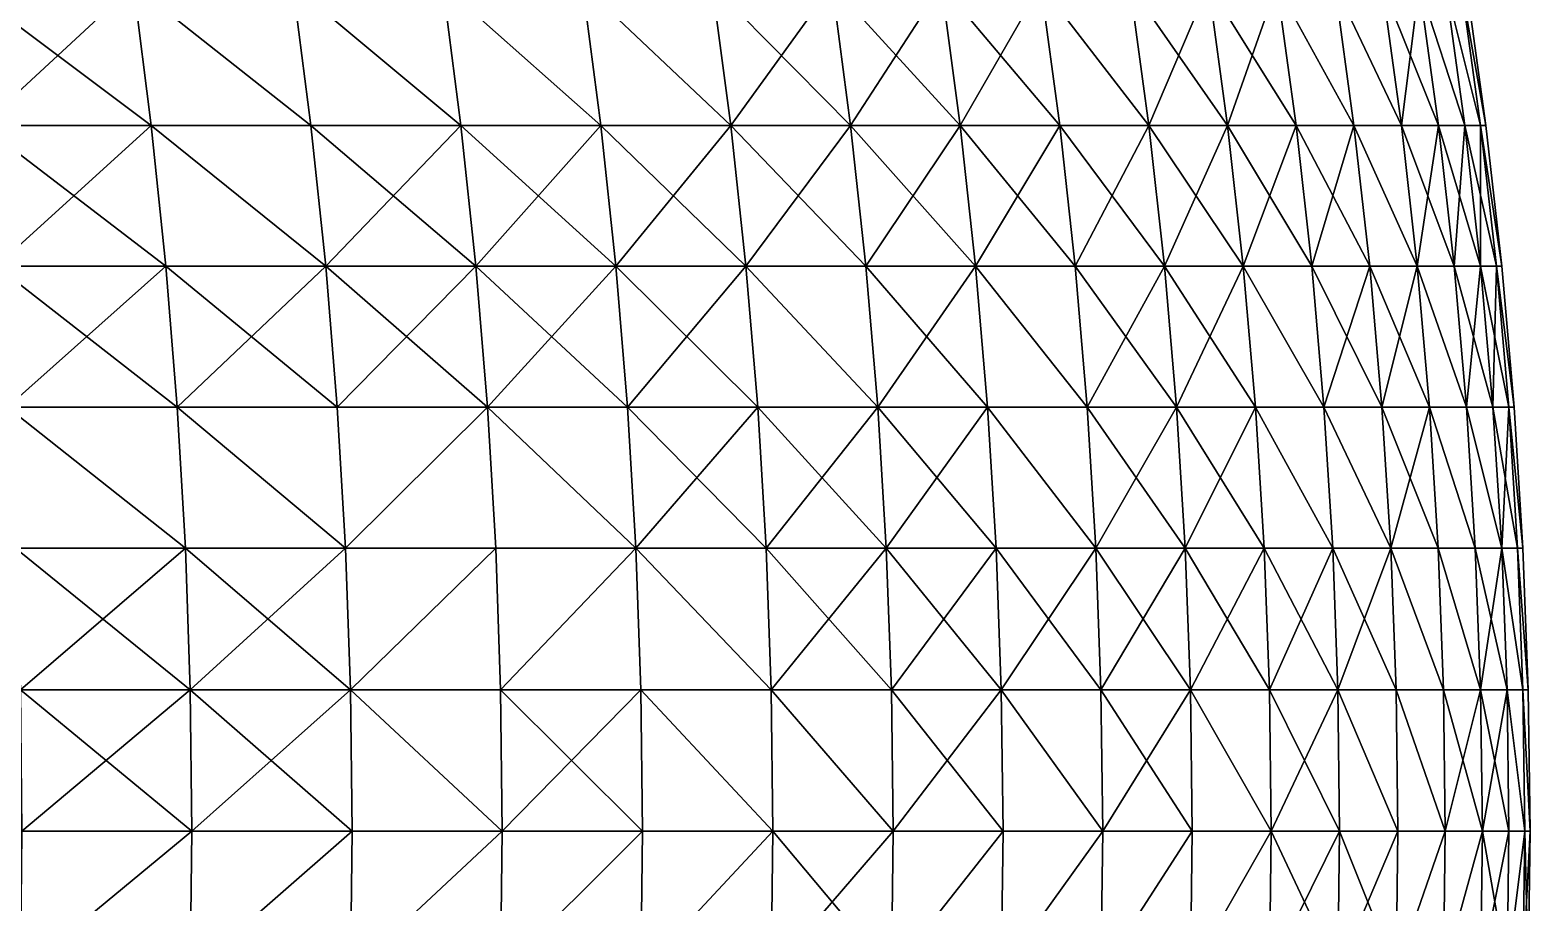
# Model space of a CAD drawing. Header units: millimetres. Extents: x -3250 to 6200, y -3250 to 3250.
# Drawn here: x 5988.7 to 6200, y -10 to 112.9 of the extents above; entities that cross this region are included whole.
import ezdxf

# ---------------------------------------------------------------- set-up
doc = ezdxf.new("R2010")
doc.units = ezdxf.units.MM
doc.header["$MEASUREMENT"] = 0
doc.layers.add('MESH_3D', color=2, linetype='CONTINUOUS')

msp = doc.modelspace()

# ---------------------------------------------------------------- linework, layer by layer
at = {"layer": 'MESH_3D'}
for points in [[(5979.47, 119.23, 1816.59), (6003.31, 119.23, 1871.23), (6005.82, 99.47, 1870.17)], [(5979.47, 119.23, 1816.59), (6005.82, 99.47, 1870.17), (5981.95, 99.47, 1815.46)], [(6003.31, 119.23, 24828.77), (5979.47, 119.23, 24883.41), (5981.95, 99.47, 24884.54)], [(6003.31, 119.23, 24828.77), (5981.95, 99.47, 24884.54), (6005.82, 99.47, 24829.83)], [(6003.31, 119.23, 1871.23), (6025.78, 119.23, 1926.45), (6028.32, 99.47, 1925.45)], [(6003.31, 119.23, 1871.23), (6028.32, 99.47, 1925.45), (6005.82, 99.47, 1870.17)], [(6028.32, 99.47, 24774.55), (6003.31, 119.23, 24828.77), (6005.82, 99.47, 24829.83)], [(6025.78, 119.23, 24773.55), (6003.31, 119.23, 24828.77), (6028.32, 99.47, 24774.55)], [(6025.78, 119.23, 1926.45), (6046.87, 119.23, 1982.21), (6049.43, 99.47, 1981.28)], [(6025.78, 119.23, 1926.45), (6049.43, 99.47, 1981.28), (6028.32, 99.47, 1925.45)], [(6049.43, 99.47, 24718.72), (6025.78, 119.23, 24773.55), (6028.32, 99.47, 24774.55)], [(6046.87, 119.23, 24717.79), (6025.78, 119.23, 24773.55), (6049.43, 99.47, 24718.72)], [(6046.87, 119.23, 1982.21), (6066.56, 119.23, 2038.48), (6069.14, 99.47, 2037.61)], [(6046.87, 119.23, 1982.21), (6069.14, 99.47, 2037.61), (6049.43, 99.47, 1981.28)], [(6069.14, 99.47, 24662.39), (6046.87, 119.23, 24717.79), (6049.43, 99.47, 24718.72)], [(6066.56, 119.23, 24661.52), (6046.87, 119.23, 24717.79), (6069.14, 99.47, 24662.39)], [(6066.56, 119.23, 2038.48), (6084.84, 119.23, 2095.22), (6087.44, 99.47, 2094.42)], [(6066.56, 119.23, 2038.48), (6087.44, 99.47, 2094.42), (6069.14, 99.47, 2037.61)], [(6087.44, 99.47, 24605.58), (6066.56, 119.23, 24661.52), (6069.14, 99.47, 24662.39)], [(6084.84, 119.23, 24604.78), (6066.56, 119.23, 24661.52), (6087.44, 99.47, 24605.58)], [(6084.84, 119.23, 2095.22), (6104.32, 99.47, 2151.66), (6087.44, 99.47, 2094.42)], [(6084.84, 119.23, 2095.22), (6101.7, 119.23, 2152.4), (6104.32, 99.47, 2151.66)], [(6101.7, 119.23, 24547.6), (6084.84, 119.23, 24604.78), (6087.44, 99.47, 24605.58)], [(6101.7, 119.23, 24547.6), (6087.44, 99.47, 24605.58), (6104.32, 99.47, 24548.34)], [(6101.7, 119.23, 2152.4), (6119.77, 99.47, 2209.31), (6104.32, 99.47, 2151.66)], [(6101.7, 119.23, 2152.4), (6117.13, 119.23, 2209.99), (6119.77, 99.47, 2209.31)], [(6117.13, 119.23, 24490.01), (6101.7, 119.23, 24547.6), (6104.32, 99.47, 24548.34)], [(6117.13, 119.23, 24490.01), (6104.32, 99.47, 24548.34), (6119.77, 99.47, 24490.69)], [(6117.13, 119.23, 2209.99), (6131.12, 119.23, 2267.94), (6133.77, 99.47, 2267.33)], [(6117.13, 119.23, 2209.99), (6133.77, 99.47, 2267.33), (6119.77, 99.47, 2209.31)], [(6131.12, 119.23, 24432.06), (6117.13, 119.23, 24490.01), (6119.77, 99.47, 24490.69)], [(6131.12, 119.23, 24432.06), (6119.77, 99.47, 24490.69), (6133.77, 99.47, 24432.67)], [(6131.12, 119.23, 2267.94), (6143.66, 119.23, 2326.22), (6146.33, 99.47, 2325.68)], [(6131.12, 119.23, 2267.94), (6146.33, 99.47, 2325.68), (6133.77, 99.47, 2267.33)], [(6146.33, 99.47, 24374.32), (6131.12, 119.23, 24432.06), (6133.77, 99.47, 24432.67)], [(6143.66, 119.23, 24373.78), (6131.12, 119.23, 24432.06), (6146.33, 99.47, 24374.32)], [(6143.66, 119.23, 2326.22), (6157.42, 99.47, 2384.32), (6146.33, 99.47, 2325.68)], [(6143.66, 119.23, 2326.22), (6154.74, 119.23, 2384.8), (6157.42, 99.47, 2384.32)], [(6154.74, 119.23, 24315.2), (6143.66, 119.23, 24373.78), (6146.33, 99.47, 24374.32)], [(6154.74, 119.23, 24315.2), (6146.33, 99.47, 24374.32), (6157.42, 99.47, 24315.68)], [(6154.74, 119.23, 2384.8), (6167.05, 99.47, 2443.22), (6157.42, 99.47, 2384.32)], [(6154.74, 119.23, 2384.8), (6164.36, 119.23, 2443.63), (6167.05, 99.47, 2443.22)], [(6164.36, 119.23, 24256.37), (6154.74, 119.23, 24315.2), (6157.42, 99.47, 24315.68)], [(6164.36, 119.23, 24256.37), (6157.42, 99.47, 24315.68), (6167.05, 99.47, 24256.78)], [(6164.36, 119.23, 2443.63), (6172.51, 119.23, 2502.69), (6175.21, 99.47, 2502.35)], [(6164.36, 119.23, 2443.63), (6175.21, 99.47, 2502.35), (6167.05, 99.47, 2443.22)], [(6175.21, 99.47, 24197.65), (6164.36, 119.23, 24256.37), (6167.05, 99.47, 24256.78)], [(6172.51, 119.23, 24197.31), (6164.36, 119.23, 24256.37), (6175.21, 99.47, 24197.65)], [(6172.51, 119.23, 2502.69), (6179.18, 119.23, 2561.93), (6181.9, 99.47, 2561.66)], [(6172.51, 119.23, 2502.69), (6181.9, 99.47, 2561.66), (6175.21, 99.47, 2502.35)], [(6181.9, 99.47, 24138.34), (6172.51, 119.23, 24197.31), (6175.21, 99.47, 24197.65)], [(6179.18, 119.23, 24138.07), (6172.51, 119.23, 24197.31), (6181.9, 99.47, 24138.34)], [(6179.18, 119.23, 2561.93), (6184.38, 119.23, 2621.32), (6187.1, 99.47, 2621.11)], [(6179.18, 119.23, 2561.93), (6187.1, 99.47, 2621.11), (6181.9, 99.47, 2561.66)], [(6184.38, 119.23, 24078.68), (6179.18, 119.23, 24138.07), (6181.9, 99.47, 24138.34)], [(6184.38, 119.23, 24078.68), (6181.9, 99.47, 24138.34), (6187.1, 99.47, 24078.89)], [(6184.38, 119.23, 2621.32), (6188.09, 119.23, 2680.82), (6190.82, 99.47, 2680.68)], [(6184.38, 119.23, 2621.32), (6190.82, 99.47, 2680.68), (6187.1, 99.47, 2621.11)], [(6190.82, 99.47, 24019.32), (6184.38, 119.23, 24078.68), (6187.1, 99.47, 24078.89)], [(6188.09, 119.23, 24019.18), (6184.38, 119.23, 24078.68), (6190.82, 99.47, 24019.32)], [(6188.09, 119.23, 2680.82), (6190.32, 119.23, 2740.39), (6193.05, 99.47, 2740.32)], [(6188.09, 119.23, 2680.82), (6193.05, 99.47, 2740.32), (6190.82, 99.47, 2680.68)], [(6193.05, 99.47, 23959.68), (6188.09, 119.23, 24019.18), (6190.82, 99.47, 24019.32)], [(6190.32, 119.23, 23959.61), (6188.09, 119.23, 24019.18), (6193.05, 99.47, 23959.68)], [(6190.32, 119.23, 2740.39), (6193.79, 99.47, 2800), (6193.05, 99.47, 2740.32)], [(6190.32, 119.23, 2740.39), (6191.06, 119.23, 2800), (6193.79, 99.47, 2800)], [(6190.32, 119.23, 23959.61), (6193.79, 99.47, 23900), (6191.06, 119.23, 23900)], [(6190.32, 119.23, 23959.61), (6193.05, 99.47, 23959.68), (6193.79, 99.47, 23900)], [(6193.79, 99.47, 23900), (6193.79, 99.47, 2800), (6191.06, 119.23, 2800)], [(6191.06, 119.23, 23900), (6193.79, 99.47, 23900), (6191.06, 119.23, 2800)], [(5981.95, 99.47, 1815.46), (6005.82, 99.47, 1870.17), (6007.88, 79.65, 1869.3)], [(5981.95, 99.47, 1815.46), (6007.88, 79.65, 1869.3), (5983.99, 79.65, 1814.55)], [(6005.82, 99.47, 24829.83), (5981.95, 99.47, 24884.54), (5983.99, 79.65, 24885.45)], [(6005.82, 99.47, 24829.83), (5983.99, 79.65, 24885.45), (6007.88, 79.65, 24830.7)], [(6005.82, 99.47, 1870.17), (6028.32, 99.47, 1925.45), (6030.4, 79.65, 1924.63)], [(6005.82, 99.47, 1870.17), (6030.4, 79.65, 1924.63), (6007.88, 79.65, 1869.3)], [(6030.4, 79.65, 24775.37), (6005.82, 99.47, 24829.83), (6007.88, 79.65, 24830.7)], [(6028.32, 99.47, 24774.55), (6005.82, 99.47, 24829.83), (6030.4, 79.65, 24775.37)], [(6028.32, 99.47, 1925.45), (6051.53, 79.65, 1980.51), (6030.4, 79.65, 1924.63)], [(6028.32, 99.47, 1925.45), (6049.43, 99.47, 1981.28), (6051.53, 79.65, 1980.51)], [(6049.43, 99.47, 24718.72), (6028.32, 99.47, 24774.55), (6030.4, 79.65, 24775.37)], [(6049.43, 99.47, 24718.72), (6030.4, 79.65, 24775.37), (6051.53, 79.65, 24719.49)], [(6049.43, 99.47, 1981.28), (6071.26, 79.65, 2036.9), (6051.53, 79.65, 1980.51)], [(6049.43, 99.47, 1981.28), (6069.14, 99.47, 2037.61), (6071.26, 79.65, 2036.9)], [(6069.14, 99.47, 24662.39), (6049.43, 99.47, 24718.72), (6051.53, 79.65, 24719.49)], [(6069.14, 99.47, 24662.39), (6051.53, 79.65, 24719.49), (6071.26, 79.65, 24663.1)], [(6069.14, 99.47, 2037.61), (6089.58, 79.65, 2093.76), (6071.26, 79.65, 2036.9)], [(6069.14, 99.47, 2037.61), (6087.44, 99.47, 2094.42), (6089.58, 79.65, 2093.76)], [(6087.44, 99.47, 24605.58), (6069.14, 99.47, 24662.39), (6071.26, 79.65, 24663.1)], [(6087.44, 99.47, 24605.58), (6071.26, 79.65, 24663.1), (6089.58, 79.65, 24606.24)], [(6087.44, 99.47, 2094.42), (6106.47, 79.65, 2151.06), (6089.58, 79.65, 2093.76)], [(6087.44, 99.47, 2094.42), (6104.32, 99.47, 2151.66), (6106.47, 79.65, 2151.06)], [(6104.32, 99.47, 24548.34), (6087.44, 99.47, 24605.58), (6089.58, 79.65, 24606.24)], [(6104.32, 99.47, 24548.34), (6089.58, 79.65, 24606.24), (6106.47, 79.65, 24548.94)], [(6104.32, 99.47, 2151.66), (6119.77, 99.47, 2209.31), (6121.93, 79.65, 2208.76)], [(6104.32, 99.47, 2151.66), (6121.93, 79.65, 2208.76), (6106.47, 79.65, 2151.06)], [(6119.77, 99.47, 24490.69), (6104.32, 99.47, 24548.34), (6106.47, 79.65, 24548.94)], [(6119.77, 99.47, 24490.69), (6106.47, 79.65, 24548.94), (6121.93, 79.65, 24491.24)], [(6119.77, 99.47, 2209.31), (6135.95, 79.65, 2266.83), (6121.93, 79.65, 2208.76)], [(6119.77, 99.47, 2209.31), (6133.77, 99.47, 2267.33), (6135.95, 79.65, 2266.83)], [(6133.77, 99.47, 24432.67), (6119.77, 99.47, 24490.69), (6121.93, 79.65, 24491.24)], [(6133.77, 99.47, 24432.67), (6121.93, 79.65, 24491.24), (6135.95, 79.65, 24433.17)], [(6133.77, 99.47, 2267.33), (6146.33, 99.47, 2325.68), (6148.52, 79.65, 2325.24)], [(6133.77, 99.47, 2267.33), (6148.52, 79.65, 2325.24), (6135.95, 79.65, 2266.83)], [(6146.33, 99.47, 24374.32), (6133.77, 99.47, 24432.67), (6135.95, 79.65, 24433.17)], [(6146.33, 99.47, 24374.32), (6135.95, 79.65, 24433.17), (6148.52, 79.65, 24374.76)], [(6146.33, 99.47, 2325.68), (6157.42, 99.47, 2384.32), (6159.62, 79.65, 2383.93)], [(6146.33, 99.47, 2325.68), (6159.62, 79.65, 2383.93), (6148.52, 79.65, 2325.24)], [(6157.42, 99.47, 24315.68), (6146.33, 99.47, 24374.32), (6148.52, 79.65, 24374.76)], [(6157.42, 99.47, 24315.68), (6148.52, 79.65, 24374.76), (6159.62, 79.65, 24316.07)], [(6157.42, 99.47, 2384.32), (6167.05, 99.47, 2443.22), (6169.26, 79.65, 2442.89)], [(6157.42, 99.47, 2384.32), (6169.26, 79.65, 2442.89), (6159.62, 79.65, 2383.93)], [(6167.05, 99.47, 24256.78), (6157.42, 99.47, 24315.68), (6159.62, 79.65, 24316.07)], [(6167.05, 99.47, 24256.78), (6159.62, 79.65, 24316.07), (6169.26, 79.65, 24257.11)], [(6167.05, 99.47, 2443.22), (6177.43, 79.65, 2502.07), (6169.26, 79.65, 2442.89)], [(6167.05, 99.47, 2443.22), (6175.21, 99.47, 2502.35), (6177.43, 79.65, 2502.07)], [(6175.21, 99.47, 24197.65), (6167.05, 99.47, 24256.78), (6169.26, 79.65, 24257.11)], [(6175.21, 99.47, 24197.65), (6169.26, 79.65, 24257.11), (6177.43, 79.65, 24197.93)], [(6175.21, 99.47, 2502.35), (6184.12, 79.65, 2561.43), (6177.43, 79.65, 2502.07)], [(6175.21, 99.47, 2502.35), (6181.9, 99.47, 2561.66), (6184.12, 79.65, 2561.43)], [(6184.12, 79.65, 24138.57), (6175.21, 99.47, 24197.65), (6177.43, 79.65, 24197.93)], [(6181.9, 99.47, 24138.34), (6175.21, 99.47, 24197.65), (6184.12, 79.65, 24138.57)], [(6181.9, 99.47, 2561.66), (6189.32, 79.65, 2620.94), (6184.12, 79.65, 2561.43)], [(6181.9, 99.47, 2561.66), (6187.1, 99.47, 2621.11), (6189.32, 79.65, 2620.94)], [(6187.1, 99.47, 24078.89), (6181.9, 99.47, 24138.34), (6184.12, 79.65, 24138.57)], [(6187.1, 99.47, 24078.89), (6184.12, 79.65, 24138.57), (6189.32, 79.65, 24079.06)], [(6187.1, 99.47, 2621.11), (6193.05, 79.65, 2680.57), (6189.32, 79.65, 2620.94)], [(6187.1, 99.47, 2621.11), (6190.82, 99.47, 2680.68), (6193.05, 79.65, 2680.57)], [(6190.82, 99.47, 24019.32), (6187.1, 99.47, 24078.89), (6189.32, 79.65, 24079.06)], [(6190.82, 99.47, 24019.32), (6189.32, 79.65, 24079.06), (6193.05, 79.65, 24019.43)], [(6190.82, 99.47, 2680.68), (6195.28, 79.65, 2740.27), (6193.05, 79.65, 2680.57)], [(6190.82, 99.47, 2680.68), (6193.05, 99.47, 2740.32), (6195.28, 79.65, 2740.27)], [(6193.05, 99.47, 23959.68), (6190.82, 99.47, 24019.32), (6193.05, 79.65, 24019.43)], [(6193.05, 99.47, 2740.32), (6196.02, 79.65, 2800), (6195.28, 79.65, 2740.27)], [(6193.05, 99.47, 2740.32), (6193.79, 99.47, 2800), (6196.02, 79.65, 2800)], [(6193.05, 99.47, 23959.68), (6196.02, 79.65, 23900), (6193.79, 99.47, 23900)], [(6193.05, 99.47, 23959.68), (6195.28, 79.65, 23959.73), (6196.02, 79.65, 23900)], [(6193.05, 99.47, 23959.68), (6193.05, 79.65, 24019.43), (6195.28, 79.65, 23959.73)], [(6196.02, 79.65, 23900), (6196.02, 79.65, 2800), (6193.79, 99.47, 2800)], [(6193.79, 99.47, 23900), (6196.02, 79.65, 23900), (6193.79, 99.47, 2800)], [(5983.99, 79.65, 1814.55), (6009.48, 59.78, 1868.63), (5985.58, 59.78, 1813.83)], [(5983.99, 79.65, 1814.55), (6007.88, 79.65, 1869.3), (6009.48, 59.78, 1868.63)], [(6007.88, 79.65, 24830.7), (5983.99, 79.65, 24885.45), (5985.58, 59.78, 24886.17)], [(6007.88, 79.65, 24830.7), (5985.58, 59.78, 24886.17), (6009.48, 59.78, 24831.37)], [(6007.88, 79.65, 1869.3), (6032.01, 59.78, 1924), (6009.48, 59.78, 1868.63)], [(6007.88, 79.65, 1869.3), (6030.4, 79.65, 1924.63), (6032.01, 59.78, 1924)], [(6030.4, 79.65, 24775.37), (6007.88, 79.65, 24830.7), (6009.48, 59.78, 24831.37)], [(6030.4, 79.65, 24775.37), (6009.48, 59.78, 24831.37), (6032.01, 59.78, 24776)], [(6030.4, 79.65, 1924.63), (6051.53, 79.65, 1980.51), (6053.16, 59.78, 1979.92)], [(6030.4, 79.65, 1924.63), (6053.16, 59.78, 1979.92), (6032.01, 59.78, 1924)], [(6051.53, 79.65, 24719.49), (6030.4, 79.65, 24775.37), (6032.01, 59.78, 24776)], [(6051.53, 79.65, 24719.49), (6032.01, 59.78, 24776), (6053.16, 59.78, 24720.08)], [(6051.53, 79.65, 1980.51), (6071.26, 79.65, 2036.9), (6072.91, 59.78, 2036.34)], [(6051.53, 79.65, 1980.51), (6072.91, 59.78, 2036.34), (6053.16, 59.78, 1979.92)], [(6071.26, 79.65, 24663.1), (6051.53, 79.65, 24719.49), (6053.16, 59.78, 24720.08)], [(6071.26, 79.65, 24663.1), (6053.16, 59.78, 24720.08), (6072.91, 59.78, 24663.66)], [(6071.26, 79.65, 2036.9), (6089.58, 79.65, 2093.76), (6091.24, 59.78, 2093.25)], [(6071.26, 79.65, 2036.9), (6091.24, 59.78, 2093.25), (6072.91, 59.78, 2036.34)], [(6089.58, 79.65, 24606.24), (6071.26, 79.65, 24663.1), (6072.91, 59.78, 24663.66)], [(6089.58, 79.65, 24606.24), (6072.91, 59.78, 24663.66), (6091.24, 59.78, 24606.75)], [(6089.58, 79.65, 2093.76), (6106.47, 79.65, 2151.06), (6108.14, 59.78, 2150.59)], [(6089.58, 79.65, 2093.76), (6108.14, 59.78, 2150.59), (6091.24, 59.78, 2093.25)], [(6108.14, 59.78, 24549.41), (6089.58, 79.65, 24606.24), (6091.24, 59.78, 24606.75)], [(6106.47, 79.65, 24548.94), (6089.58, 79.65, 24606.24), (6108.14, 59.78, 24549.41)], [(6106.47, 79.65, 2151.06), (6121.93, 79.65, 2208.76), (6123.62, 59.78, 2208.33)], [(6106.47, 79.65, 2151.06), (6123.62, 59.78, 2208.33), (6108.14, 59.78, 2150.59)], [(6121.93, 79.65, 24491.24), (6106.47, 79.65, 24548.94), (6108.14, 59.78, 24549.41)], [(6121.93, 79.65, 24491.24), (6108.14, 59.78, 24549.41), (6123.62, 59.78, 24491.67)], [(6121.93, 79.65, 2208.76), (6137.65, 59.78, 2266.45), (6123.62, 59.78, 2208.33)], [(6121.93, 79.65, 2208.76), (6135.95, 79.65, 2266.83), (6137.65, 59.78, 2266.45)], [(6137.65, 59.78, 24433.55), (6121.93, 79.65, 24491.24), (6123.62, 59.78, 24491.67)], [(6135.95, 79.65, 24433.17), (6121.93, 79.65, 24491.24), (6137.65, 59.78, 24433.55)], [(6135.95, 79.65, 2266.83), (6148.52, 79.65, 2325.24), (6150.22, 59.78, 2324.89)], [(6135.95, 79.65, 2266.83), (6150.22, 59.78, 2324.89), (6137.65, 59.78, 2266.45)], [(6148.52, 79.65, 24374.76), (6135.95, 79.65, 24433.17), (6137.65, 59.78, 24433.55)], [(6148.52, 79.65, 24374.76), (6137.65, 59.78, 24433.55), (6150.22, 59.78, 24375.11)], [(6148.52, 79.65, 2325.24), (6161.34, 59.78, 2383.63), (6150.22, 59.78, 2324.89)], [(6148.52, 79.65, 2325.24), (6159.62, 79.65, 2383.93), (6161.34, 59.78, 2383.63)], [(6159.62, 79.65, 24316.07), (6148.52, 79.65, 24374.76), (6150.22, 59.78, 24375.11)], [(6159.62, 79.65, 24316.07), (6150.22, 59.78, 24375.11), (6161.34, 59.78, 24316.37)], [(6159.62, 79.65, 2383.93), (6170.98, 59.78, 2442.63), (6161.34, 59.78, 2383.63)], [(6159.62, 79.65, 2383.93), (6169.26, 79.65, 2442.89), (6170.98, 59.78, 2442.63)], [(6170.98, 59.78, 24257.37), (6159.62, 79.65, 24316.07), (6161.34, 59.78, 24316.37)], [(6169.26, 79.65, 24257.11), (6159.62, 79.65, 24316.07), (6170.98, 59.78, 24257.37)], [(6169.26, 79.65, 2442.89), (6177.43, 79.65, 2502.07), (6179.15, 59.78, 2501.85)], [(6169.26, 79.65, 2442.89), (6179.15, 59.78, 2501.85), (6170.98, 59.78, 2442.63)], [(6177.43, 79.65, 24197.93), (6169.26, 79.65, 24257.11), (6170.98, 59.78, 24257.37)], [(6177.43, 79.65, 24197.93), (6170.98, 59.78, 24257.37), (6179.15, 59.78, 24198.15)], [(6177.43, 79.65, 2502.07), (6185.85, 59.78, 2561.26), (6179.15, 59.78, 2501.85)], [(6177.43, 79.65, 2502.07), (6184.12, 79.65, 2561.43), (6185.85, 59.78, 2561.26)], [(6184.12, 79.65, 24138.57), (6177.43, 79.65, 24197.93), (6179.15, 59.78, 24198.15)], [(6184.12, 79.65, 24138.57), (6179.15, 59.78, 24198.15), (6185.85, 59.78, 24138.74)], [(6184.12, 79.65, 2561.43), (6191.06, 59.78, 2620.81), (6185.85, 59.78, 2561.26)], [(6184.12, 79.65, 2561.43), (6189.32, 79.65, 2620.94), (6191.06, 59.78, 2620.81)], [(6191.06, 59.78, 24079.19), (6184.12, 79.65, 24138.57), (6185.85, 59.78, 24138.74)], [(6189.32, 79.65, 24079.06), (6184.12, 79.65, 24138.57), (6191.06, 59.78, 24079.19)], [(6189.32, 79.65, 2620.94), (6194.78, 59.78, 2680.48), (6191.06, 59.78, 2620.81)], [(6189.32, 79.65, 2620.94), (6193.05, 79.65, 2680.57), (6194.78, 59.78, 2680.48)], [(6193.05, 79.65, 24019.43), (6189.32, 79.65, 24079.06), (6191.06, 59.78, 24079.19)], [(6193.05, 79.65, 24019.43), (6191.06, 59.78, 24079.19), (6194.78, 59.78, 24019.52)], [(6193.05, 79.65, 2680.57), (6197.02, 59.78, 2740.22), (6194.78, 59.78, 2680.48)], [(6193.05, 79.65, 2680.57), (6195.28, 79.65, 2740.27), (6197.02, 59.78, 2740.22)], [(6195.28, 79.65, 23959.73), (6193.05, 79.65, 24019.43), (6194.78, 59.78, 24019.52)], [(6195.28, 79.65, 23959.73), (6194.78, 59.78, 24019.52), (6197.02, 59.78, 23959.78)], [(6195.28, 79.65, 2740.27), (6196.02, 79.65, 2800), (6197.76, 59.78, 2800)], [(6195.28, 79.65, 2740.27), (6197.76, 59.78, 2800), (6197.02, 59.78, 2740.22)], [(6195.28, 79.65, 23959.73), (6197.02, 59.78, 23959.78), (6197.76, 59.78, 23900)], [(6195.28, 79.65, 23959.73), (6197.76, 59.78, 23900), (6196.02, 79.65, 23900)], [(6197.76, 59.78, 23900), (6197.76, 59.78, 2800), (6196.02, 79.65, 2800)], [(6196.02, 79.65, 23900), (6197.76, 59.78, 23900), (6196.02, 79.65, 2800)], [(5985.58, 59.78, 1813.83), (6009.48, 59.78, 1868.63), (6010.63, 39.88, 1868.14)], [(5985.58, 59.78, 1813.83), (6010.63, 39.88, 1868.14), (5986.71, 39.88, 1813.32)], [(6010.63, 39.88, 24831.86), (5985.58, 59.78, 24886.17), (5986.71, 39.88, 24886.68)], [(6009.48, 59.78, 24831.37), (5985.58, 59.78, 24886.17), (6010.63, 39.88, 24831.86)], [(6009.48, 59.78, 1868.63), (6033.17, 39.88, 1923.54), (6010.63, 39.88, 1868.14)], [(6009.48, 59.78, 1868.63), (6032.01, 59.78, 1924), (6033.17, 39.88, 1923.54)], [(6033.17, 39.88, 24776.46), (6009.48, 59.78, 24831.37), (6010.63, 39.88, 24831.86)], [(6032.01, 59.78, 24776), (6009.48, 59.78, 24831.37), (6033.17, 39.88, 24776.46)], [(6032.01, 59.78, 1924), (6053.16, 59.78, 1979.92), (6033.17, 39.88, 1923.54)], [(6053.16, 59.78, 24720.08), (6032.01, 59.78, 24776), (6033.17, 39.88, 24776.46)], [(6033.17, 39.88, 1923.54), (6053.16, 59.78, 1979.92), (6054.33, 39.88, 1979.49)], [(6053.16, 59.78, 24720.08), (6033.17, 39.88, 24776.46), (6054.33, 39.88, 24720.51)], [(6053.16, 59.78, 1979.92), (6074.08, 39.88, 2035.95), (6054.33, 39.88, 1979.49)], [(6053.16, 59.78, 1979.92), (6072.91, 59.78, 2036.34), (6074.08, 39.88, 2035.95)], [(6074.08, 39.88, 24664.05), (6053.16, 59.78, 24720.08), (6054.33, 39.88, 24720.51)], [(6072.91, 59.78, 24663.66), (6053.16, 59.78, 24720.08), (6074.08, 39.88, 24664.05)], [(6072.91, 59.78, 2036.34), (6092.42, 39.88, 2092.88), (6074.08, 39.88, 2035.95)], [(6072.91, 59.78, 2036.34), (6091.24, 59.78, 2093.25), (6092.42, 39.88, 2092.88)], [(6091.24, 59.78, 24606.75), (6072.91, 59.78, 24663.66), (6074.08, 39.88, 24664.05)], [(6091.24, 59.78, 24606.75), (6074.08, 39.88, 24664.05), (6092.42, 39.88, 24607.12)], [(6091.24, 59.78, 2093.25), (6108.14, 59.78, 2150.59), (6109.34, 39.88, 2150.25)], [(6091.24, 59.78, 2093.25), (6109.34, 39.88, 2150.25), (6092.42, 39.88, 2092.88)], [(6108.14, 59.78, 24549.41), (6091.24, 59.78, 24606.75), (6092.42, 39.88, 24607.12)], [(6108.14, 59.78, 24549.41), (6092.42, 39.88, 24607.12), (6109.34, 39.88, 24549.75)], [(6108.14, 59.78, 2150.59), (6124.82, 39.88, 2208.03), (6109.34, 39.88, 2150.25)], [(6108.14, 59.78, 2150.59), (6123.62, 59.78, 2208.33), (6124.82, 39.88, 2208.03)], [(6123.62, 59.78, 24491.67), (6108.14, 59.78, 24549.41), (6109.34, 39.88, 24549.75)], [(6123.62, 59.78, 24491.67), (6109.34, 39.88, 24549.75), (6124.82, 39.88, 24491.97)], [(6123.62, 59.78, 2208.33), (6137.65, 59.78, 2266.45), (6138.86, 39.88, 2266.17)], [(6123.62, 59.78, 2208.33), (6138.86, 39.88, 2266.17), (6124.82, 39.88, 2208.03)], [(6138.86, 39.88, 24433.83), (6123.62, 59.78, 24491.67), (6124.82, 39.88, 24491.97)], [(6137.65, 59.78, 24433.55), (6123.62, 59.78, 24491.67), (6138.86, 39.88, 24433.83)], [(6137.65, 59.78, 2266.45), (6150.22, 59.78, 2324.89), (6151.44, 39.88, 2324.65)], [(6137.65, 59.78, 2266.45), (6151.44, 39.88, 2324.65), (6138.86, 39.88, 2266.17)], [(6150.22, 59.78, 24375.11), (6137.65, 59.78, 24433.55), (6138.86, 39.88, 24433.83)], [(6150.22, 59.78, 24375.11), (6138.86, 39.88, 24433.83), (6151.44, 39.88, 24375.35)], [(6150.22, 59.78, 2324.89), (6161.34, 59.78, 2383.63), (6162.56, 39.88, 2383.42)], [(6150.22, 59.78, 2324.89), (6162.56, 39.88, 2383.42), (6151.44, 39.88, 2324.65)], [(6161.34, 59.78, 24316.37), (6150.22, 59.78, 24375.11), (6151.44, 39.88, 24375.35)], [(6161.34, 59.78, 24316.37), (6151.44, 39.88, 24375.35), (6162.56, 39.88, 24316.58)], [(6161.34, 59.78, 2383.63), (6172.21, 39.88, 2442.45), (6162.56, 39.88, 2383.42)], [(6161.34, 59.78, 2383.63), (6170.98, 59.78, 2442.63), (6172.21, 39.88, 2442.45)], [(6172.21, 39.88, 24257.55), (6161.34, 59.78, 24316.37), (6162.56, 39.88, 24316.58)], [(6170.98, 59.78, 24257.37), (6161.34, 59.78, 24316.37), (6172.21, 39.88, 24257.55)], [(6170.98, 59.78, 2442.63), (6179.15, 59.78, 2501.85), (6180.39, 39.88, 2501.7)], [(6170.98, 59.78, 2442.63), (6180.39, 39.88, 2501.7), (6172.21, 39.88, 2442.45)], [(6180.39, 39.88, 24198.3), (6170.98, 59.78, 24257.37), (6172.21, 39.88, 24257.55)], [(6179.15, 59.78, 24198.15), (6170.98, 59.78, 24257.37), (6180.39, 39.88, 24198.3)], [(6179.15, 59.78, 2501.85), (6187.08, 39.88, 2561.14), (6180.39, 39.88, 2501.7)], [(6179.15, 59.78, 2501.85), (6185.85, 59.78, 2561.26), (6187.08, 39.88, 2561.14)], [(6185.85, 59.78, 24138.74), (6179.15, 59.78, 24198.15), (6180.39, 39.88, 24198.3)], [(6185.85, 59.78, 24138.74), (6180.39, 39.88, 24198.3), (6187.08, 39.88, 24138.86)], [(6185.85, 59.78, 2561.26), (6192.3, 39.88, 2620.72), (6187.08, 39.88, 2561.14)], [(6185.85, 59.78, 2561.26), (6191.06, 59.78, 2620.81), (6192.3, 39.88, 2620.72)], [(6192.3, 39.88, 24079.28), (6185.85, 59.78, 24138.74), (6187.08, 39.88, 24138.86)], [(6191.06, 59.78, 24079.19), (6185.85, 59.78, 24138.74), (6192.3, 39.88, 24079.28)], [(6191.06, 59.78, 2620.81), (6194.78, 59.78, 2680.48), (6196.02, 39.88, 2680.42)], [(6191.06, 59.78, 2620.81), (6196.02, 39.88, 2680.42), (6192.3, 39.88, 2620.72)], [(6196.02, 39.88, 24019.58), (6191.06, 59.78, 24079.19), (6192.3, 39.88, 24079.28)], [(6194.78, 59.78, 24019.52), (6191.06, 59.78, 24079.19), (6196.02, 39.88, 24019.58)], [(6194.78, 59.78, 2680.48), (6197.02, 59.78, 2740.22), (6198.26, 39.88, 2740.19)], [(6194.78, 59.78, 2680.48), (6198.26, 39.88, 2740.19), (6196.02, 39.88, 2680.42)], [(6197.02, 59.78, 23959.78), (6194.78, 59.78, 24019.52), (6196.02, 39.88, 24019.58)], [(6197.02, 59.78, 23959.78), (6196.02, 39.88, 24019.58), (6198.26, 39.88, 23959.81)], [(6197.02, 59.78, 2740.22), (6199.01, 39.88, 2800), (6198.26, 39.88, 2740.19)], [(6197.02, 59.78, 2740.22), (6197.76, 59.78, 2800), (6199.01, 39.88, 2800)], [(6197.02, 59.78, 23959.78), (6198.26, 39.88, 23959.81), (6199.01, 39.88, 23900)], [(6197.02, 59.78, 23959.78), (6199.01, 39.88, 23900), (6197.76, 59.78, 23900)], [(6199.01, 39.88, 23900), (6199.01, 39.88, 2800), (6197.76, 59.78, 2800)], [(6197.76, 59.78, 23900), (6199.01, 39.88, 23900), (6197.76, 59.78, 2800)], [(5986.71, 39.88, 1813.32), (6011.31, 19.94, 1867.85), (5987.39, 19.94, 1813.01)], [(5986.71, 39.88, 1813.32), (6010.63, 39.88, 1868.14), (6011.31, 19.94, 1867.85)], [(6010.63, 39.88, 24831.86), (5986.71, 39.88, 24886.68), (5987.39, 19.94, 24886.99)], [(6010.63, 39.88, 24831.86), (5987.39, 19.94, 24886.99), (6011.31, 19.94, 24832.15)], [(6010.63, 39.88, 1868.14), (6033.87, 19.94, 1923.27), (6011.31, 19.94, 1867.85)], [(6010.63, 39.88, 1868.14), (6033.17, 39.88, 1923.54), (6033.87, 19.94, 1923.27)], [(6033.17, 39.88, 24776.46), (6010.63, 39.88, 24831.86), (6011.31, 19.94, 24832.15)], [(6033.17, 39.88, 24776.46), (6011.31, 19.94, 24832.15), (6033.87, 19.94, 24776.73)], [(6033.17, 39.88, 1923.54), (6054.33, 39.88, 1979.49), (6033.87, 19.94, 1923.27)], [(6054.33, 39.88, 24720.51), (6033.17, 39.88, 24776.46), (6033.87, 19.94, 24776.73)], [(6033.87, 19.94, 1923.27), (6054.33, 39.88, 1979.49), (6055.03, 19.94, 1979.24)], [(6054.33, 39.88, 24720.51), (6033.87, 19.94, 24776.73), (6055.03, 19.94, 24720.76)], [(6054.33, 39.88, 1979.49), (6074.08, 39.88, 2035.95), (6055.03, 19.94, 1979.24)], [(6074.08, 39.88, 24664.05), (6054.33, 39.88, 24720.51), (6055.03, 19.94, 24720.76)], [(6055.03, 19.94, 1979.24), (6074.08, 39.88, 2035.95), (6074.79, 19.94, 2035.71)], [(6074.08, 39.88, 24664.05), (6055.03, 19.94, 24720.76), (6074.79, 19.94, 24664.29)], [(6074.08, 39.88, 2035.95), (6092.42, 39.88, 2092.88), (6093.14, 19.94, 2092.66)], [(6074.08, 39.88, 2035.95), (6093.14, 19.94, 2092.66), (6074.79, 19.94, 2035.71)], [(6093.14, 19.94, 24607.34), (6074.08, 39.88, 24664.05), (6074.79, 19.94, 24664.29)], [(6092.42, 39.88, 24607.12), (6074.08, 39.88, 24664.05), (6093.14, 19.94, 24607.34)], [(6092.42, 39.88, 2092.88), (6109.34, 39.88, 2150.25), (6110.06, 19.94, 2150.05)], [(6092.42, 39.88, 2092.88), (6110.06, 19.94, 2150.05), (6093.14, 19.94, 2092.66)], [(6109.34, 39.88, 24549.75), (6092.42, 39.88, 24607.12), (6093.14, 19.94, 24607.34)], [(6109.34, 39.88, 24549.75), (6093.14, 19.94, 24607.34), (6110.06, 19.94, 24549.95)], [(6109.34, 39.88, 2150.25), (6124.82, 39.88, 2208.03), (6125.54, 19.94, 2207.84)], [(6109.34, 39.88, 2150.25), (6125.54, 19.94, 2207.84), (6110.06, 19.94, 2150.05)], [(6124.82, 39.88, 24491.97), (6109.34, 39.88, 24549.75), (6110.06, 19.94, 24549.95)], [(6124.82, 39.88, 24491.97), (6110.06, 19.94, 24549.95), (6125.54, 19.94, 24492.16)], [(6124.82, 39.88, 2208.03), (6138.86, 39.88, 2266.17), (6139.58, 19.94, 2266.01)], [(6124.82, 39.88, 2208.03), (6139.58, 19.94, 2266.01), (6125.54, 19.94, 2207.84)], [(6138.86, 39.88, 24433.83), (6124.82, 39.88, 24491.97), (6125.54, 19.94, 24492.16)], [(6138.86, 39.88, 24433.83), (6125.54, 19.94, 24492.16), (6139.58, 19.94, 24433.99)], [(6138.86, 39.88, 2266.17), (6152.17, 19.94, 2324.5), (6139.58, 19.94, 2266.01)], [(6138.86, 39.88, 2266.17), (6151.44, 39.88, 2324.65), (6152.17, 19.94, 2324.5)], [(6151.44, 39.88, 24375.35), (6138.86, 39.88, 24433.83), (6139.58, 19.94, 24433.99)], [(6151.44, 39.88, 24375.35), (6139.58, 19.94, 24433.99), (6152.17, 19.94, 24375.5)], [(6151.44, 39.88, 2324.65), (6162.56, 39.88, 2383.42), (6163.29, 19.94, 2383.29)], [(6151.44, 39.88, 2324.65), (6163.29, 19.94, 2383.29), (6152.17, 19.94, 2324.5)], [(6162.56, 39.88, 24316.58), (6151.44, 39.88, 24375.35), (6152.17, 19.94, 24375.5)], [(6162.56, 39.88, 24316.58), (6152.17, 19.94, 24375.5), (6163.29, 19.94, 24316.71)], [(6162.56, 39.88, 2383.42), (6172.21, 39.88, 2442.45), (6172.95, 19.94, 2442.34)], [(6162.56, 39.88, 2383.42), (6172.95, 19.94, 2442.34), (6163.29, 19.94, 2383.29)], [(6172.21, 39.88, 24257.55), (6162.56, 39.88, 24316.58), (6163.29, 19.94, 24316.71)], [(6172.21, 39.88, 24257.55), (6163.29, 19.94, 24316.71), (6172.95, 19.94, 24257.66)], [(6172.21, 39.88, 2442.45), (6181.13, 19.94, 2501.61), (6172.95, 19.94, 2442.34)], [(6172.21, 39.88, 2442.45), (6180.39, 39.88, 2501.7), (6181.13, 19.94, 2501.61)], [(6180.39, 39.88, 24198.3), (6172.21, 39.88, 24257.55), (6172.95, 19.94, 24257.66)], [(6180.39, 39.88, 24198.3), (6172.95, 19.94, 24257.66), (6181.13, 19.94, 24198.39)], [(6180.39, 39.88, 2501.7), (6187.08, 39.88, 2561.14), (6187.83, 19.94, 2561.06)], [(6180.39, 39.88, 2501.7), (6187.83, 19.94, 2561.06), (6181.13, 19.94, 2501.61)], [(6187.83, 19.94, 24138.94), (6180.39, 39.88, 24198.3), (6181.13, 19.94, 24198.39)], [(6187.08, 39.88, 24138.86), (6180.39, 39.88, 24198.3), (6187.83, 19.94, 24138.94)], [(6187.08, 39.88, 2561.14), (6192.3, 39.88, 2620.72), (6193.04, 19.94, 2620.67)], [(6187.08, 39.88, 2561.14), (6193.04, 19.94, 2620.67), (6187.83, 19.94, 2561.06)], [(6193.04, 19.94, 24079.33), (6187.08, 39.88, 24138.86), (6187.83, 19.94, 24138.94)], [(6192.3, 39.88, 24079.28), (6187.08, 39.88, 24138.86), (6193.04, 19.94, 24079.33)], [(6192.3, 39.88, 2620.72), (6196.02, 39.88, 2680.42), (6196.77, 19.94, 2680.38)], [(6192.3, 39.88, 2620.72), (6196.77, 19.94, 2680.38), (6193.04, 19.94, 2620.67)], [(6196.02, 39.88, 24019.58), (6192.3, 39.88, 24079.28), (6193.04, 19.94, 24079.33)], [(6196.02, 39.88, 24019.58), (6193.04, 19.94, 24079.33), (6196.77, 19.94, 24019.62)], [(6196.02, 39.88, 2680.42), (6198.26, 39.88, 2740.19), (6199.01, 19.94, 2740.17)], [(6196.02, 39.88, 2680.42), (6199.01, 19.94, 2740.17), (6196.77, 19.94, 2680.38)], [(6199.01, 19.94, 23959.83), (6196.02, 39.88, 24019.58), (6196.77, 19.94, 24019.62)], [(6198.26, 39.88, 23959.81), (6196.02, 39.88, 24019.58), (6199.01, 19.94, 23959.83)], [(6198.26, 39.88, 2740.19), (6199.75, 19.94, 2800), (6199.01, 19.94, 2740.17)], [(6198.26, 39.88, 2740.19), (6199.01, 39.88, 2800), (6199.75, 19.94, 2800)], [(6198.26, 39.88, 23959.81), (6199.75, 19.94, 23900), (6199.01, 39.88, 23900)], [(6198.26, 39.88, 23959.81), (6199.01, 19.94, 23959.83), (6199.75, 19.94, 23900)], [(6199.75, 19.94, 23900), (6199.75, 19.94, 2800), (6199.01, 39.88, 2800)], [(6199.01, 39.88, 23900), (6199.75, 19.94, 23900), (6199.01, 39.88, 2800)], [(5987.39, 19.94, 1813.01), (6011.31, 19.94, 1867.85), (5987.61, 0, 1812.91)], [(6011.54, 0, 24832.24), (5987.39, 19.94, 24886.99), (5987.61, 0, 24887.09)], [(6011.31, 19.94, 24832.15), (5987.39, 19.94, 24886.99), (6011.54, 0, 24832.24)], [(6011.31, 19.94, 1867.85), (6011.54, 0, 1867.76), (5987.61, 0, 1812.91)], [(6011.31, 19.94, 1867.85), (6033.87, 19.94, 1923.27), (6034.1, 0, 1923.18)], [(6011.31, 19.94, 1867.85), (6034.1, 0, 1923.18), (6011.54, 0, 1867.76)], [(6033.87, 19.94, 24776.73), (6011.31, 19.94, 24832.15), (6011.54, 0, 24832.24)], [(6033.87, 19.94, 24776.73), (6011.54, 0, 24832.24), (6034.1, 0, 24776.82)], [(6033.87, 19.94, 1923.27), (6055.03, 19.94, 1979.24), (6055.26, 0, 1979.15)], [(6033.87, 19.94, 1923.27), (6055.26, 0, 1979.15), (6034.1, 0, 1923.18)], [(6055.26, 0, 24720.85), (6033.87, 19.94, 24776.73), (6034.1, 0, 24776.82)], [(6055.03, 19.94, 24720.76), (6033.87, 19.94, 24776.73), (6055.26, 0, 24720.85)], [(6055.03, 19.94, 1979.24), (6075.03, 0, 2035.63), (6055.26, 0, 1979.15)], [(6055.03, 19.94, 1979.24), (6074.79, 19.94, 2035.71), (6075.03, 0, 2035.63)], [(6074.79, 19.94, 24664.29), (6055.03, 19.94, 24720.76), (6055.26, 0, 24720.85)], [(6074.79, 19.94, 24664.29), (6055.26, 0, 24720.85), (6075.03, 0, 24664.37)], [(6074.79, 19.94, 2035.71), (6093.37, 0, 2092.59), (6075.03, 0, 2035.63)], [(6074.79, 19.94, 2035.71), (6093.14, 19.94, 2092.66), (6093.37, 0, 2092.59)], [(6093.37, 0, 24607.41), (6074.79, 19.94, 24664.29), (6075.03, 0, 24664.37)], [(6093.14, 19.94, 24607.34), (6074.79, 19.94, 24664.29), (6093.37, 0, 24607.41)], [(6093.14, 19.94, 2092.66), (6110.3, 0, 2149.98), (6093.37, 0, 2092.59)], [(6093.14, 19.94, 2092.66), (6110.06, 19.94, 2150.05), (6110.3, 0, 2149.98)], [(6110.3, 0, 24550.02), (6093.14, 19.94, 24607.34), (6093.37, 0, 24607.41)], [(6110.06, 19.94, 24549.95), (6093.14, 19.94, 24607.34), (6110.3, 0, 24550.02)], [(6110.06, 19.94, 2150.05), (6125.79, 0, 2207.78), (6110.3, 0, 2149.98)], [(6110.06, 19.94, 2150.05), (6125.54, 19.94, 2207.84), (6125.79, 0, 2207.78)], [(6125.54, 19.94, 24492.16), (6110.06, 19.94, 24549.95), (6110.3, 0, 24550.02)], [(6125.54, 19.94, 24492.16), (6110.3, 0, 24550.02), (6125.79, 0, 24492.22)], [(6125.54, 19.94, 2207.84), (6139.83, 0, 2265.95), (6125.79, 0, 2207.78)], [(6125.54, 19.94, 2207.84), (6139.58, 19.94, 2266.01), (6139.83, 0, 2265.95)], [(6139.83, 0, 24434.05), (6125.54, 19.94, 24492.16), (6125.79, 0, 24492.22)], [(6139.58, 19.94, 24433.99), (6125.54, 19.94, 24492.16), (6139.83, 0, 24434.05)], [(6139.58, 19.94, 2266.01), (6152.41, 0, 2324.45), (6139.83, 0, 2265.95)], [(6139.58, 19.94, 2266.01), (6152.17, 19.94, 2324.5), (6152.41, 0, 2324.45)], [(6152.17, 19.94, 24375.5), (6139.58, 19.94, 24433.99), (6139.83, 0, 24434.05)], [(6152.17, 19.94, 24375.5), (6139.83, 0, 24434.05), (6152.41, 0, 24375.55)], [(6152.17, 19.94, 2324.5), (6163.54, 0, 2383.24), (6152.41, 0, 2324.45)], [(6152.17, 19.94, 2324.5), (6163.29, 19.94, 2383.29), (6163.54, 0, 2383.24)], [(6163.54, 0, 24316.76), (6152.17, 19.94, 24375.5), (6152.41, 0, 24375.55)], [(6163.29, 19.94, 24316.71), (6152.17, 19.94, 24375.5), (6163.54, 0, 24316.76)], [(6163.29, 19.94, 2383.29), (6173.19, 0, 2442.3), (6163.54, 0, 2383.24)], [(6163.29, 19.94, 2383.29), (6172.95, 19.94, 2442.34), (6173.19, 0, 2442.3)], [(6172.95, 19.94, 24257.66), (6163.29, 19.94, 24316.71), (6163.54, 0, 24316.76)], [(6172.95, 19.94, 24257.66), (6163.54, 0, 24316.76), (6173.19, 0, 24257.7)], [(6172.95, 19.94, 2442.34), (6181.37, 0, 2501.58), (6173.19, 0, 2442.3)], [(6172.95, 19.94, 2442.34), (6181.13, 19.94, 2501.61), (6181.37, 0, 2501.58)], [(6181.37, 0, 24198.42), (6172.95, 19.94, 24257.66), (6173.19, 0, 24257.7)], [(6181.13, 19.94, 24198.39), (6172.95, 19.94, 24257.66), (6181.37, 0, 24198.42)], [(6181.13, 19.94, 2501.61), (6188.07, 0, 2561.04), (6181.37, 0, 2501.58)], [(6181.13, 19.94, 2501.61), (6187.83, 19.94, 2561.06), (6188.07, 0, 2561.04)], [(6188.07, 0, 24138.96), (6181.13, 19.94, 24198.39), (6181.37, 0, 24198.42)], [(6187.83, 19.94, 24138.94), (6181.13, 19.94, 24198.39), (6188.07, 0, 24138.96)], [(6187.83, 19.94, 2561.06), (6193.29, 0, 2620.65), (6188.07, 0, 2561.04)], [(6187.83, 19.94, 2561.06), (6193.04, 19.94, 2620.67), (6193.29, 0, 2620.65)], [(6193.04, 19.94, 24079.33), (6187.83, 19.94, 24138.94), (6188.07, 0, 24138.96)], [(6193.04, 19.94, 24079.33), (6188.07, 0, 24138.96), (6193.29, 0, 24079.35)], [(6193.04, 19.94, 2620.67), (6197.02, 0, 2680.37), (6193.29, 0, 2620.65)], [(6193.04, 19.94, 2620.67), (6196.77, 19.94, 2680.38), (6197.02, 0, 2680.37)], [(6196.77, 19.94, 24019.62), (6193.04, 19.94, 24079.33), (6193.29, 0, 24079.35)], [(6196.77, 19.94, 24019.62), (6193.29, 0, 24079.35), (6197.02, 0, 24019.63)], [(6196.77, 19.94, 2680.38), (6199.25, 0, 2740.17), (6197.02, 0, 2680.37)], [(6196.77, 19.94, 2680.38), (6199.01, 19.94, 2740.17), (6199.25, 0, 2740.17)], [(6199.25, 0, 23959.83), (6196.77, 19.94, 24019.62), (6197.02, 0, 24019.63)], [(6199.01, 19.94, 23959.83), (6196.77, 19.94, 24019.62), (6199.25, 0, 23959.83)], [(6199.01, 19.94, 2740.17), (6200, 0, 2800), (6199.25, 0, 2740.17)], [(6199.01, 19.94, 2740.17), (6199.75, 19.94, 2800), (6200, 0, 2800)], [(6199.01, 19.94, 23959.83), (6199.25, 0, 23959.83), (6200, 0, 23900)], [(6199.01, 19.94, 23959.83), (6200, 0, 23900), (6199.75, 19.94, 23900)], [(6200, 0, 23900), (6200, 0, 2800), (6199.75, 19.94, 2800)], [(6199.75, 19.94, 23900), (6200, 0, 23900), (6199.75, 19.94, 2800)], [(5987.39, -19.94, 1813.01), (5987.61, 0, 1812.91), (6011.54, 0, 1867.76)], [(5987.39, -19.94, 1813.01), (6011.54, 0, 1867.76), (6011.31, -19.94, 1867.85)], [(6011.54, 0, 24832.24), (5987.61, 0, 24887.09), (5987.39, -19.94, 24886.99)], [(6011.54, 0, 24832.24), (5987.39, -19.94, 24886.99), (6011.31, -19.94, 24832.15)], [(6011.31, -19.94, 1867.85), (6011.54, 0, 1867.76), (6034.1, 0, 1923.18)], [(6011.31, -19.94, 1867.85), (6034.1, 0, 1923.18), (6033.87, -19.94, 1923.27)], [(6034.1, 0, 24776.82), (6011.54, 0, 24832.24), (6011.31, -19.94, 24832.15)], [(6034.1, 0, 24776.82), (6011.31, -19.94, 24832.15), (6033.87, -19.94, 24776.73)], [(6033.87, -19.94, 1923.27), (6055.26, 0, 1979.15), (6055.03, -19.94, 1979.24)], [(6033.87, -19.94, 1923.27), (6034.1, 0, 1923.18), (6055.26, 0, 1979.15)], [(6055.26, 0, 24720.85), (6033.87, -19.94, 24776.73), (6055.03, -19.94, 24720.76)], [(6055.26, 0, 24720.85), (6034.1, 0, 24776.82), (6033.87, -19.94, 24776.73)], [(6055.03, -19.94, 1979.24), (6055.26, 0, 1979.15), (6075.03, 0, 2035.63)], [(6055.03, -19.94, 1979.24), (6075.03, 0, 2035.63), (6074.79, -19.94, 2035.71)], [(6075.03, 0, 24664.37), (6055.26, 0, 24720.85), (6055.03, -19.94, 24720.76)], [(6075.03, 0, 24664.37), (6055.03, -19.94, 24720.76), (6074.79, -19.94, 24664.29)], [(6074.79, -19.94, 2035.71), (6093.37, 0, 2092.59), (6093.14, -19.94, 2092.66)], [(6074.79, -19.94, 2035.71), (6075.03, 0, 2035.63), (6093.37, 0, 2092.59)], [(6093.37, 0, 24607.41), (6074.79, -19.94, 24664.29), (6093.14, -19.94, 24607.34)], [(6093.37, 0, 24607.41), (6075.03, 0, 24664.37), (6074.79, -19.94, 24664.29)], [(6093.14, -19.94, 2092.66), (6093.37, 0, 2092.59), (6110.06, -19.94, 2150.05)], [(6110.3, 0, 24550.02), (6093.14, -19.94, 24607.34), (6110.06, -19.94, 24549.95)], [(6110.3, 0, 24550.02), (6093.37, 0, 24607.41), (6093.14, -19.94, 24607.34)], [(6110.06, -19.94, 2150.05), (6093.37, 0, 2092.59), (6110.3, 0, 2149.98)], [(6110.06, -19.94, 2150.05), (6110.3, 0, 2149.98), (6125.79, 0, 2207.78)], [(6110.06, -19.94, 2150.05), (6125.79, 0, 2207.78), (6125.54, -19.94, 2207.84)], [(6125.79, 0, 24492.22), (6110.3, 0, 24550.02), (6110.06, -19.94, 24549.95)], [(6125.79, 0, 24492.22), (6110.06, -19.94, 24549.95), (6125.54, -19.94, 24492.16)], [(6125.54, -19.94, 2207.84), (6125.79, 0, 2207.78), (6139.83, 0, 2265.95)], [(6125.54, -19.94, 2207.84), (6139.83, 0, 2265.95), (6139.58, -19.94, 2266.01)], [(6139.83, 0, 24434.05), (6125.54, -19.94, 24492.16), (6139.58, -19.94, 24433.99)], [(6139.83, 0, 24434.05), (6125.79, 0, 24492.22), (6125.54, -19.94, 24492.16)], [(6139.58, -19.94, 2266.01), (6139.83, 0, 2265.95), (6152.41, 0, 2324.45)], [(6139.58, -19.94, 2266.01), (6152.41, 0, 2324.45), (6152.17, -19.94, 2324.5)], [(6152.41, 0, 24375.55), (6139.83, 0, 24434.05), (6139.58, -19.94, 24433.99)], [(6152.41, 0, 24375.55), (6139.58, -19.94, 24433.99), (6152.17, -19.94, 24375.5)], [(6152.17, -19.94, 2324.5), (6152.41, 0, 2324.45), (6163.54, 0, 2383.24)], [(6152.17, -19.94, 2324.5), (6163.54, 0, 2383.24), (6163.29, -19.94, 2383.29)], [(6163.54, 0, 24316.76), (6152.17, -19.94, 24375.5), (6163.29, -19.94, 24316.71)], [(6163.54, 0, 24316.76), (6152.41, 0, 24375.55), (6152.17, -19.94, 24375.5)], [(6163.29, -19.94, 2383.29), (6163.54, 0, 2383.24), (6172.95, -19.94, 2442.34)], [(6173.19, 0, 24257.7), (6163.29, -19.94, 24316.71), (6172.95, -19.94, 24257.66)], [(6173.19, 0, 24257.7), (6163.54, 0, 24316.76), (6163.29, -19.94, 24316.71)], [(6172.95, -19.94, 2442.34), (6163.54, 0, 2383.24), (6173.19, 0, 2442.3)], [(6172.95, -19.94, 2442.34), (6173.19, 0, 2442.3), (6181.13, -19.94, 2501.61)], [(6181.37, 0, 24198.42), (6172.95, -19.94, 24257.66), (6181.13, -19.94, 24198.39)], [(6181.37, 0, 24198.42), (6173.19, 0, 24257.7), (6172.95, -19.94, 24257.66)], [(6181.13, -19.94, 2501.61), (6173.19, 0, 2442.3), (6181.37, 0, 2501.58)], [(6181.13, -19.94, 2501.61), (6181.37, 0, 2501.58), (6188.07, 0, 2561.04)], [(6181.13, -19.94, 2501.61), (6188.07, 0, 2561.04), (6187.83, -19.94, 2561.06)], [(6188.07, 0, 24138.96), (6181.13, -19.94, 24198.39), (6187.83, -19.94, 24138.94)], [(6188.07, 0, 24138.96), (6181.37, 0, 24198.42), (6181.13, -19.94, 24198.39)], [(6187.83, -19.94, 2561.06), (6188.07, 0, 2561.04), (6193.29, 0, 2620.65)], [(6187.83, -19.94, 2561.06), (6193.29, 0, 2620.65), (6193.04, -19.94, 2620.67)], [(6193.29, 0, 24079.35), (6188.07, 0, 24138.96), (6187.83, -19.94, 24138.94)], [(6193.29, 0, 24079.35), (6187.83, -19.94, 24138.94), (6193.04, -19.94, 24079.33)], [(6193.04, -19.94, 2620.67), (6193.29, 0, 2620.65), (6197.02, 0, 2680.37)], [(6193.04, -19.94, 2620.67), (6197.02, 0, 2680.37), (6196.77, -19.94, 2680.38)], [(6196.77, -19.94, 24019.62), (6193.29, 0, 24079.35), (6193.04, -19.94, 24079.33)], [(6197.02, 0, 24019.63), (6193.29, 0, 24079.35), (6196.77, -19.94, 24019.62)], [(6196.77, -19.94, 2680.38), (6197.02, 0, 2680.37), (6199.25, 0, 2740.17)], [(6196.77, -19.94, 2680.38), (6199.25, 0, 2740.17), (6199.01, -19.94, 2740.17)], [(6199.25, 0, 23959.83), (6197.02, 0, 24019.63), (6196.77, -19.94, 24019.62)], [(6199.25, 0, 23959.83), (6196.77, -19.94, 24019.62), (6199.01, -19.94, 23959.83)], [(6199.01, -19.94, 2740.17), (6199.25, 0, 2740.17), (6200, 0, 2800)], [(6199.25, 0, 23959.83), (6199.01, -19.94, 23959.83), (6199.75, -19.94, 23900)], [(6199.25, 0, 23959.83), (6199.75, -19.94, 23900), (6200, 0, 23900)], [(6199.01, -19.94, 2740.17), (6200, 0, 2800), (6199.75, -19.94, 2800)], [(6200, 0, 23900), (6199.75, -19.94, 23900), (6199.75, -19.94, 2800)], [(6200, 0, 23900), (6199.75, -19.94, 2800), (6200, 0, 2800)]]:
    msp.add_3dface(points, dxfattribs=at)

doc.saveas('drawing.dxf')
